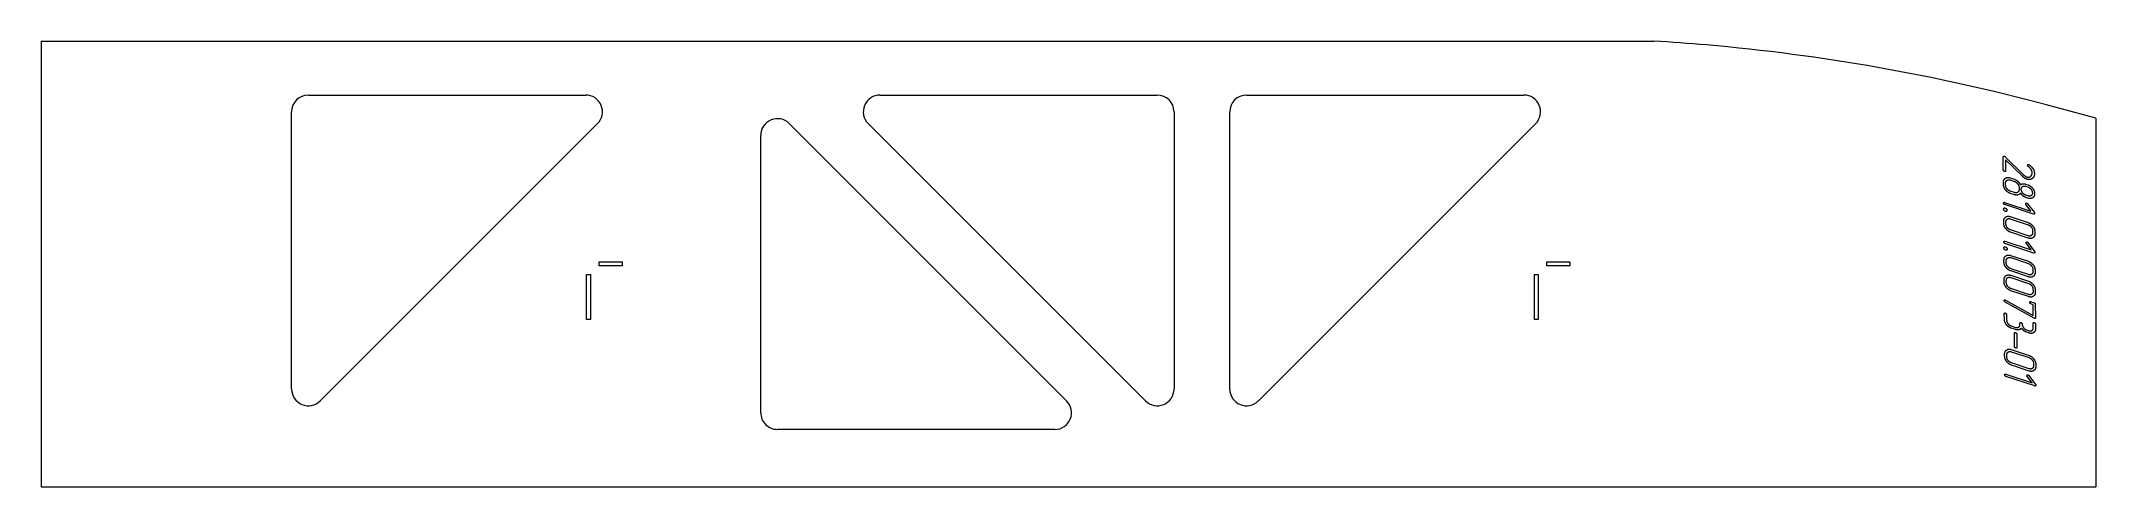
# Model space of a CAD drawing. Header units: millimetres. Extents: x 0 to 1843, y 0 to 400.
import ezdxf

# ---------------------------------------------------------------- set-up
doc = ezdxf.new("R2010")
doc.units = ezdxf.units.MM
doc.linetypes.add('K5LT_BASIC', pattern=[0])
doc.layers.add('Engraving', color=7, linetype='Continuous')

msp = doc.modelspace()

# ---------------------------------------------------------------- linework, layer by layer
at = {"color": 143, "linetype": 'K5LT_BASIC', "lineweight": 15, "true_color": 0x33acca}
for p, q in [((0, 400), (0, 0)), ((0, 400), (1446.6, 400)), ((239.7, 351.6), (488.5, 351.6)), ((752.4, 351.6), (1001.1, 351.6)), ((1081.1, 351.6), (1329.9, 351.6)), ((224.7, 87.8), (224.7, 336.6)), ((1016.1, 336.6), (1016.1, 87.8)), ((1066.1, 87.8), (1066.1, 336.6)), ((1842.9, 330.9), (1798.7, 342.8)), ((499.1, 326), (250.3, 77.2)), ((645.4, 66.6), (645.4, 315.4)), ((671, 326), (919.8, 77.2)), ((990.5, 77.2), (741.8, 326)), ((1340.5, 326), (1091.8, 77.2)), ((1842.9, 330.9), (1842.9, 0)), ((489.3, 150.1), (489.3, 190.6)), ((489.3, 190.6), (492.8, 190.6)), ((492.8, 190.6), (492.8, 150.1)), ((500.6, 198.4), (500.6, 201.9)), ((500.6, 201.9), (521.1, 201.9)), ((521.1, 198.4), (500.6, 198.4)), ((521.1, 201.9), (521.1, 198.4)), ((1339.3, 150.1), (1339.3, 190.6)), ((1339.3, 190.6), (1342.8, 190.6)), ((1342.8, 190.6), (1342.8, 150.1)), ((1350.6, 201.9), (1371.1, 201.9)), ((1350.6, 198.4), (1350.6, 201.9)), ((1371.1, 198.4), (1350.6, 198.4)), ((1371.1, 201.9), (1371.1, 198.4)), ((492.8, 150.1), (489.3, 150.1)), ((1342.8, 150.1), (1339.3, 150.1)), ((909.2, 51.6), (660.4, 51.6)), ((0, 0), (1842.9, 0))]:
    msp.add_line(p, q, dxfattribs=at)
for centre, start, end in [((239.7, 336.6), 90.0006, 180.0006), ((488.5, 336.6), 315.0006, 90.0006), ((752.4, 336.6), 90.0006, 225.0006), ((1001.1, 336.6), 0.0006, 90.0006), ((1081.1, 336.6), 90.0006, 180.0006), ((1329.9, 336.6), 315.0006, 90.0006), ((660.4, 315.4), 45.0006, 180.0006), ((239.7, 87.8), 180.0006, 315.0006), ((909.2, 66.6), 270.0006, 45.0006), ((1001.1, 87.8), 225.0006, 0.0006), ((1081.1, 87.8), 180.0006, 315.0006), ((660.4, 66.6), 180.0006, 270.0006)]:
    msp.add_arc(centre, 15, start, end, dxfattribs=at)
msp.add_open_spline([(1798.7, 342.8), (1748.9, 356.1), (1647.9, 378.5), (1529.5, 394.1), (1462.3, 399), (1446.6, 400)], degree=3, knots=[0, 0, 0, 0, 1, 2, 2.303711, 2.303711, 2.303711, 2.303711], dxfattribs=at)
at = {"layer": 'Engraving', "color": 143, "linetype": 'K5LT_BASIC', "lineweight": 15, "true_color": 0x33acca}
for p, q in [((1759.9, 284.2), (1759.9, 296.1)), ((1761.4, 296.4), (1778.1, 280)), ((1777, 278.7), (1761.9, 293.6)), ((1761.9, 293.6), (1761.9, 283.6)), ((1766, 277.3), (1769.9, 276)), ((1778.1, 280), (1778.8, 279.3)), ((1778.8, 279.3), (1779.5, 278.8)), ((1782.7, 289.2), (1783.1, 289)), ((1760, 271.4), (1760, 273.4)), ((1762, 270.7), (1762, 272.7)), ((1766, 275.4), (1770, 274)), ((1770, 264.1), (1766, 265.4)), ((1770, 262.1), (1766.1, 263.4)), ((1774, 268.7), (1774, 266.7)), ((1779.9, 271.7), (1782, 271)), ((1779.9, 269.7), (1782, 269.1)), ((1782, 261.1), (1780, 261.8)), ((1782, 259.1), (1780, 259.8)), ((1782.6, 258.9), (1782, 259.1)), ((1783.3, 258.8), (1782.6, 258.9)), ((1784.3, 258.7), (1783.3, 258.8)), ((1787.5, 265.6), (1787.8, 264.4)), ((1787.8, 264.4), (1787.9, 263.7)), ((1787.9, 263.7), (1787.9, 263.1)), ((1761.1, 255.3), (1784.7, 247.4)), ((1787.1, 244.6), (1761.2, 253.3)), ((1766.2, 242.5), (1782.2, 237.2)), ((1766.2, 240.5), (1782.2, 235.2)), ((1784.7, 247.4), (1780.4, 253.1)), ((1781.7, 254), (1787.8, 246.1)), ((1760.3, 236.6), (1760.3, 238.5)), ((1762.3, 235.9), (1762.3, 237.9)), ((1782.2, 225.3), (1766.3, 230.6)), ((1782.3, 223.3), (1766.3, 228.6)), ((1786.2, 229.9), (1786.2, 227.9)), ((1788.2, 229.3), (1788.2, 227.3)), ((1760.5, 201.7), (1760.5, 203.7)), ((1761.4, 220.4), (1784.9, 212.6)), ((1787.3, 209.8), (1761.4, 218.4)), ((1762.5, 201.1), (1762.5, 203.1)), ((1766.4, 207.7), (1782.4, 202.4)), ((1766.5, 205.7), (1782.4, 200.4)), ((1784.9, 212.6), (1780.6, 218.3)), ((1782, 219.2), (1788, 211.3)), ((1760.6, 184), (1760.6, 185.9)), ((1762.6, 183.3), (1762.6, 185.3)), ((1782.5, 190.5), (1766.5, 195.8)), ((1782.5, 188.5), (1766.5, 193.8)), ((1766.6, 189.9), (1782.5, 184.6)), ((1766.6, 187.9), (1782.5, 182.6)), ((1786.4, 195.1), (1786.4, 193.1)), ((1788.4, 194.4), (1788.4, 192.5)), ((1761, 166.5), (1760.7, 167.2)), ((1787.5, 151.3), (1761.5, 165.9)), ((1761.7, 167.9), (1762, 167.7)), ((1762, 167.7), (1786.7, 153.8)), ((1782.6, 172.7), (1766.6, 178)), ((1782.6, 170.7), (1766.7, 176)), ((1784.6, 166.2), (1787.6, 165.2)), ((1786.5, 177.3), (1786.6, 175.3)), ((1788.5, 176.7), (1788.6, 174.7)), ((1760.9, 150.4), (1760.8, 155.4)), ((1762.8, 154.7), (1762.9, 149.7)), ((1786.6, 163.5), (1784.7, 164.2)), ((1786.7, 153.8), (1786.6, 163.5)), ((1787.8, 151.2), (1787.5, 151.3)), ((1788.6, 163.9), (1788.7, 151.9)), ((1766.9, 144.4), (1770.9, 143.1)), ((1770.9, 141.1), (1766.9, 142.4)), ((1770, 125.9), (1769.9, 137.8)), ((1771.9, 137.1), (1772, 125.2)), ((1774.8, 145.8), (1774.8, 146.7)), ((1779.8, 139.1), (1779.4, 139.4)), ((1780.2, 139), (1779.8, 139.1)), ((1780.8, 138.8), (1780.2, 139)), ((1780.8, 140.8), (1782.8, 140.1)), ((1782.8, 138.1), (1780.8, 138.8)), ((1786.8, 142.8), (1786.7, 146.7)), ((1788.7, 146.1), (1788.8, 142.1)), ((1761.1, 117.3), (1761.1, 119.3)), ((1763.1, 116.6), (1763.1, 118.6)), ((1767, 123.3), (1783, 118)), ((1767, 121.3), (1783, 116)), ((1783, 106), (1767.1, 111.3)), ((1787, 110.7), (1787, 108.7)), ((1762.2, 101.2), (1785.7, 93.3)), ((1788.1, 90.6), (1762.2, 99.2)), ((1783.1, 104), (1767.1, 109.3)), ((1785.7, 93.3), (1781.4, 99)), ((1782.8, 100), (1788.8, 92)), ((1789, 110), (1789, 108))]:
    msp.add_line(p, q, dxfattribs=at)
for points in [[(1759.9, 296.1), (1759.9, 296.5), (1760.2, 296.7)], [(1760.2, 296.7), (1760.5, 296.9), (1760.9, 296.7)], [(1760.9, 296.7), (1761.2, 296.6), (1761.4, 296.4)], [(1760.3, 283.4), (1760, 283.7), (1759.9, 284.2)], [(1760, 273.4), (1760, 275.7), (1761.7, 276.9)], [(1761, 282.9), (1760.6, 283), (1760.3, 283.4)], [(1761.6, 283), (1761.3, 282.8), (1761, 282.9)], [(1761.9, 283.6), (1761.9, 283.2), (1761.6, 283)], [(1761.7, 276.9), (1763.4, 278.2), (1766, 277.3)], [(1779.1, 277), (1778.2, 277.6), (1777, 278.7)], [(1781, 276), (1780.1, 276.3), (1779.1, 277)], [(1779.5, 278.8), (1780.3, 278.3), (1781, 278.1)], [(1781, 278.1), (1783, 277.4), (1784.4, 278.6)], [(1785.9, 276.7), (1783.9, 275.1), (1781, 276)], [(1781.7, 288.5), (1781.7, 288.9), (1782, 289.1)], [(1781.9, 287.9), (1781.8, 288.1), (1781.7, 288.5)], [(1782.4, 287.4), (1782.1, 287.6), (1781.9, 287.9)], [(1782, 289.1), (1782.3, 289.3), (1782.7, 289.2)], [(1785, 284.6), (1784.2, 286), (1782.4, 287.4)], [(1783.1, 289), (1785.5, 287.4), (1786.7, 285.2)], [(1784.4, 278.6), (1785, 279.1), (1785.4, 279.9)], [(1785.8, 281.8), (1785.8, 283.1), (1785, 284.6)], [(1785.4, 279.9), (1785.8, 280.8), (1785.8, 281.8)], [(1787.8, 281.2), (1787.9, 278.3), (1785.9, 276.7)], [(1786.7, 285.2), (1787.8, 283.3), (1787.8, 281.2)], [(1761.8, 266.6), (1760.1, 268.9), (1760, 271.4)], [(1766.1, 263.4), (1763.6, 264.2), (1761.8, 266.6)], [(1762, 272.7), (1762, 274.3), (1763.2, 275.1)], [(1763.2, 267.5), (1762, 269), (1762, 270.7)], [(1763.2, 275.1), (1764.4, 275.9), (1766, 275.4)], [(1766, 265.4), (1764.4, 266), (1763.2, 267.5)], [(1769.9, 276), (1771.5, 275.5), (1772.9, 274.2)], [(1770, 274), (1771.6, 273.5), (1772.8, 271.9)], [(1772.8, 264.3), (1771.7, 263.5), (1770, 264.1)], [(1773.2, 262), (1771.7, 261.5), (1770, 262.1)], [(1772.8, 271.9), (1774, 270.4), (1774, 268.7)], [(1774, 266.7), (1774, 265), (1772.8, 264.3)], [(1772.9, 274.2), (1774.3, 272.9), (1775.3, 271.1)], [(1775.3, 263.5), (1774.7, 262.4), (1773.2, 262)], [(1775.3, 271.1), (1776.1, 271.8), (1777.3, 272)], [(1777.4, 261.2), (1776.3, 262.1), (1775.3, 263.5)], [(1776, 267.1), (1776, 268.7), (1777.1, 269.5)], [(1777.1, 263.9), (1776, 265.5), (1776, 267.1)], [(1777.1, 269.5), (1778.3, 270.3), (1779.9, 269.7)], [(1780, 261.8), (1778.3, 262.3), (1777.1, 263.9)], [(1777.3, 272), (1778.5, 272.2), (1779.9, 271.7)], [(1780, 259.8), (1778.5, 260.3), (1777.4, 261.2)], [(1782, 271), (1784.3, 270.3), (1786.2, 267.9)], [(1782, 269.1), (1783.6, 268.5), (1784.8, 266.9)], [(1784.8, 261.3), (1783.7, 260.5), (1782, 261.1)], [(1786.2, 259.4), (1785.4, 258.8), (1784.3, 258.7)], [(1784.8, 266.9), (1785.9, 265.4), (1786, 263.7)], [(1786, 263.7), (1786, 262.1), (1784.8, 261.3)], [(1786.2, 267.9), (1787.1, 266.7), (1787.5, 265.6)], [(1787.9, 263.1), (1788, 260.6), (1786.2, 259.4)], [(1760.1, 254.6), (1760.1, 254.8), (1760.4, 255.2)], [(1760.4, 253.8), (1760.2, 254.1), (1760.1, 254.6)], [(1760.2, 249.2), (1760.2, 249.9), (1760.6, 250.2)], [(1760.7, 247.9), (1760.2, 248.5), (1760.2, 249.2)], [(1760.3, 238.5), (1760.2, 240.8), (1762, 242.1)], [(1760.4, 255.2), (1760.6, 255.4), (1761.1, 255.3)], [(1761.2, 253.3), (1760.7, 253.4), (1760.4, 253.8)], [(1760.6, 250.2), (1761.1, 250.4), (1761.7, 250.2)], [(1761.7, 247.2), (1761.2, 247.4), (1760.7, 247.9)], [(1761.7, 250.2), (1762, 250.1), (1762.6, 249.5)], [(1762.7, 247.3), (1762.2, 247), (1761.7, 247.2)], [(1762, 242.1), (1763.7, 243.4), (1766.2, 242.5)], [(1762.3, 237.9), (1762.2, 239.5), (1763.4, 240.3)], [(1762.6, 249.5), (1763.2, 248.9), (1763.2, 248.2)], [(1763.2, 248.2), (1763.2, 247.7), (1762.7, 247.3)], [(1763.4, 240.3), (1764.6, 241.1), (1766.2, 240.5)], [(1780.1, 253.9), (1780, 254.3), (1780.3, 254.5)], [(1780.4, 253.1), (1780.1, 253.5), (1780.1, 253.9)], [(1780.3, 254.5), (1780.6, 254.7), (1781.1, 254.6)], [(1781.1, 254.6), (1781.2, 254.5), (1781.7, 254)], [(1787.8, 244.7), (1787.5, 244.5), (1787.1, 244.6)], [(1787.8, 246.1), (1788, 245.7), (1788, 245.3)], [(1788, 245.3), (1788.1, 244.9), (1787.8, 244.7)], [(1762.1, 231.7), (1760.3, 234.1), (1760.3, 236.6)], [(1766.3, 228.6), (1763.8, 229.4), (1762.1, 231.7)], [(1763.4, 232.7), (1762.3, 234.3), (1762.3, 235.9)], [(1766.3, 230.6), (1764.6, 231.1), (1763.4, 232.7)], [(1782.2, 237.2), (1784.5, 236.4), (1786.4, 234.1)], [(1782.2, 235.2), (1783.8, 234.7), (1785, 233.1)], [(1785, 225.5), (1783.9, 224.7), (1782.2, 225.3)], [(1786.5, 223.6), (1784.7, 222.4), (1782.3, 223.3)], [(1785, 233.1), (1786.2, 231.6), (1786.2, 229.9)], [(1786.2, 227.9), (1786.2, 226.3), (1785, 225.5)], [(1786.4, 234.1), (1788.2, 231.8), (1788.2, 229.3)], [(1788.2, 227.3), (1788.2, 224.8), (1786.5, 223.6)], [(1760.4, 219.8), (1760.4, 219.9), (1760.6, 220.4)], [(1760.6, 219), (1760.4, 219.3), (1760.4, 219.8)], [(1760.4, 214.4), (1760.4, 215.1), (1760.8, 215.3)], [(1760.9, 213.1), (1760.4, 213.7), (1760.4, 214.4)], [(1760.5, 203.7), (1760.5, 206), (1762.2, 207.3)], [(1760.6, 220.4), (1760.9, 220.6), (1761.4, 220.4)], [(1761.4, 218.4), (1760.9, 218.6), (1760.6, 219)], [(1760.8, 215.3), (1761.3, 215.6), (1761.9, 215.4)], [(1761.9, 212.4), (1761.4, 212.6), (1760.9, 213.1)], [(1761.9, 215.4), (1762.2, 215.3), (1762.8, 214.7)], [(1762.9, 212.5), (1762.5, 212.2), (1761.9, 212.4)], [(1762.2, 207.3), (1763.9, 208.5), (1766.4, 207.7)], [(1762.5, 203.1), (1762.5, 204.6), (1763.7, 205.4)], [(1762.8, 214.7), (1763.4, 214.1), (1763.4, 213.4)], [(1763.4, 213.4), (1763.4, 212.8), (1762.9, 212.5)], [(1763.7, 205.4), (1764.8, 206.3), (1766.5, 205.7)], [(1780.3, 219.1), (1780.3, 219.5), (1780.6, 219.7)], [(1780.6, 218.3), (1780.3, 218.7), (1780.3, 219.1)], [(1780.6, 219.7), (1780.9, 219.9), (1781.3, 219.7)], [(1781.3, 219.7), (1781.5, 219.7), (1782, 219.2)], [(1788, 209.9), (1787.8, 209.7), (1787.3, 209.8)], [(1788, 211.3), (1788.3, 210.9), (1788.3, 210.5)], [(1788.3, 210.5), (1788.3, 210.1), (1788, 209.9)], [(1762.3, 196.9), (1760.5, 199.2), (1760.5, 201.7)], [(1760.6, 185.9), (1760.6, 188.2), (1762.3, 189.5)], [(1766.5, 193.8), (1764.1, 194.6), (1762.3, 196.9)], [(1762.3, 189.5), (1764, 190.8), (1766.6, 189.9)], [(1763.7, 197.9), (1762.5, 199.5), (1762.5, 201.1)], [(1762.6, 185.3), (1762.6, 186.9), (1763.8, 187.7)], [(1766.5, 195.8), (1764.8, 196.3), (1763.7, 197.9)], [(1763.8, 187.7), (1765, 188.5), (1766.6, 187.9)], [(1782.4, 202.4), (1784.8, 201.6), (1786.6, 199.3)], [(1782.4, 200.4), (1784.1, 199.9), (1785.2, 198.3)], [(1785.3, 190.7), (1784.1, 189.9), (1782.5, 190.5)], [(1786.7, 188.8), (1785, 187.6), (1782.5, 188.5)], [(1782.5, 184.6), (1784.9, 183.8), (1786.7, 181.5)], [(1785.2, 198.3), (1786.4, 196.8), (1786.4, 195.1)], [(1786.4, 193.1), (1786.4, 191.5), (1785.3, 190.7)], [(1786.6, 199.3), (1788.4, 197), (1788.4, 194.4)], [(1788.4, 192.5), (1788.4, 190), (1786.7, 188.8)], [(1762.4, 179.1), (1760.6, 181.5), (1760.6, 184)], [(1760.7, 167.2), (1760.7, 167.5), (1761, 167.8)], [(1761, 167.8), (1761.2, 168), (1761.7, 167.9)], [(1761.5, 165.9), (1761.4, 166), (1761, 166.5)], [(1766.7, 176), (1764.2, 176.8), (1762.4, 179.1)], [(1763.8, 180.1), (1762.6, 181.7), (1762.6, 183.3)], [(1766.6, 178), (1764.9, 178.5), (1763.8, 180.1)], [(1782.5, 182.6), (1784.2, 182.1), (1785.4, 180.5)], [(1785.4, 172.9), (1784.2, 172.1), (1782.6, 172.7)], [(1786.8, 171), (1785.1, 169.8), (1782.6, 170.7)], [(1783.7, 165.5), (1783.7, 165.7), (1783.9, 166.1)], [(1783.9, 166.1), (1784.1, 166.4), (1784.6, 166.2)], [(1785.4, 180.5), (1786.5, 179), (1786.5, 177.3)], [(1786.6, 175.3), (1786.6, 173.7), (1785.4, 172.9)], [(1786.7, 181.5), (1788.5, 179.2), (1788.5, 176.7)], [(1788.6, 174.7), (1788.6, 172.2), (1786.8, 171)], [(1760.8, 155.4), (1760.8, 155.8), (1761.1, 156)], [(1762.6, 145.6), (1760.9, 147.9), (1760.9, 150.4)], [(1761.1, 156), (1761.4, 156.2), (1761.8, 156)], [(1761.8, 156), (1762, 156), (1762.4, 155.6)], [(1762.4, 155.6), (1762.8, 155.2), (1762.8, 154.7)], [(1762.9, 149.7), (1762.9, 148.1), (1764, 146.5)], [(1775.1, 147.4), (1775.4, 147.5), (1775.8, 147.4)], [(1783.9, 164.7), (1783.7, 165.1), (1783.7, 165.5)], [(1784.7, 164.2), (1784.2, 164.3), (1783.9, 164.7)], [(1787, 147.4), (1787.3, 147.5), (1787.7, 147.4)], [(1787.6, 165.2), (1788.6, 164.9), (1788.6, 163.9)], [(1788.5, 151.3), (1788.2, 151.1), (1787.8, 151.2)], [(1788.7, 151.9), (1788.7, 151.5), (1788.5, 151.3)], [(1766.9, 142.4), (1764.4, 143.3), (1762.6, 145.6)], [(1764, 146.5), (1765.2, 145), (1766.9, 144.4)], [(1769.9, 137.8), (1769.9, 138.3), (1770.2, 138.5)], [(1770.2, 138.5), (1770.5, 138.6), (1770.9, 138.5)], [(1770.9, 143.1), (1772.5, 142.6), (1773.7, 143.3)], [(1774, 141), (1772.5, 140.6), (1770.9, 141.1)], [(1770.9, 138.5), (1771.1, 138.4), (1771.5, 138)], [(1771.5, 138), (1771.9, 137.6), (1771.9, 137.1)], [(1773.7, 143.3), (1774.8, 144.1), (1774.8, 145.8)], [(1776.2, 142.5), (1775.5, 141.4), (1774, 141)], [(1774.8, 146.7), (1774.8, 147.2), (1775.1, 147.4)], [(1775.8, 147.4), (1776, 147.3), (1776.4, 147)], [(1778.2, 140.2), (1777.2, 141.1), (1776.2, 142.5)], [(1776.4, 147), (1776.8, 146.6), (1776.8, 146.1)], [(1776.8, 146.1), (1776.8, 144.4), (1778, 142.9)], [(1778, 142.9), (1779.1, 141.3), (1780.8, 140.8)], [(1779.4, 139.4), (1778.8, 139.6), (1778.2, 140.2)], [(1782.8, 140.1), (1784.5, 139.6), (1785.6, 140.3)], [(1787.1, 138.4), (1785.3, 137.3), (1782.8, 138.1)], [(1785.6, 140.3), (1786.8, 141.1), (1786.8, 142.8)], [(1786.7, 146.7), (1786.7, 147.2), (1787, 147.4)], [(1788.8, 142.1), (1788.8, 139.6), (1787.1, 138.4)], [(1787.7, 147.4), (1788, 147.3), (1788.4, 147)], [(1788.4, 147), (1788.7, 146.6), (1788.7, 146.1)], [(1761.1, 119.3), (1761.1, 121.6), (1762.8, 122.8)], [(1762.9, 112.5), (1761.1, 114.8), (1761.1, 117.3)], [(1762.8, 122.8), (1764.5, 124.1), (1767, 123.3)], [(1767.1, 109.3), (1764.7, 110.1), (1762.9, 112.5)], [(1763.1, 118.6), (1763.1, 120.2), (1764.2, 121)], [(1764.2, 113.4), (1763.1, 115), (1763.1, 116.6)], [(1764.2, 121), (1765.4, 121.8), (1767, 121.3)], [(1767.1, 111.3), (1765.4, 111.9), (1764.2, 113.4)], [(1770.3, 125), (1770, 125.4), (1770, 125.9)], [(1771, 124.5), (1770.6, 124.7), (1770.3, 125)], [(1771.7, 124.6), (1771.4, 124.4), (1771, 124.5)], [(1772, 125.2), (1772, 124.9), (1771.7, 124.6)], [(1783, 118), (1785.4, 117.2), (1787.2, 114.8)], [(1783, 116), (1784.6, 115.4), (1785.8, 113.9)], [(1785.8, 113.9), (1787, 112.3), (1787, 110.7)], [(1787.2, 114.8), (1789, 112.5), (1789, 110)], [(1761.2, 100.5), (1761.2, 100.7), (1761.4, 101.1)], [(1761.4, 99.7), (1761.2, 100.1), (1761.2, 100.5)], [(1761.4, 101.1), (1761.7, 101.3), (1762.2, 101.2)], [(1762.2, 99.2), (1761.7, 99.3), (1761.4, 99.7)], [(1781.1, 99.8), (1781.1, 100.2), (1781.4, 100.4)], [(1781.4, 99), (1781.1, 99.4), (1781.1, 99.8)], [(1781.4, 100.4), (1781.7, 100.6), (1782.1, 100.5)], [(1782.1, 100.5), (1782.3, 100.4), (1782.8, 100)], [(1785.9, 106.2), (1784.7, 105.5), (1783, 106)], [(1787.3, 104.4), (1785.6, 103.2), (1783.1, 104)], [(1787, 108.7), (1787, 107), (1785.9, 106.2)], [(1789, 108), (1789, 105.6), (1787.3, 104.4)], [(1788.8, 90.6), (1788.6, 90.4), (1788.1, 90.6)], [(1788.8, 92), (1789.1, 91.6), (1789.1, 91.2)], [(1789.1, 91.2), (1789.1, 90.8), (1788.8, 90.6)]]:
    msp.add_open_spline(points, degree=2, dxfattribs=at)

doc.saveas('drawing.dxf')
